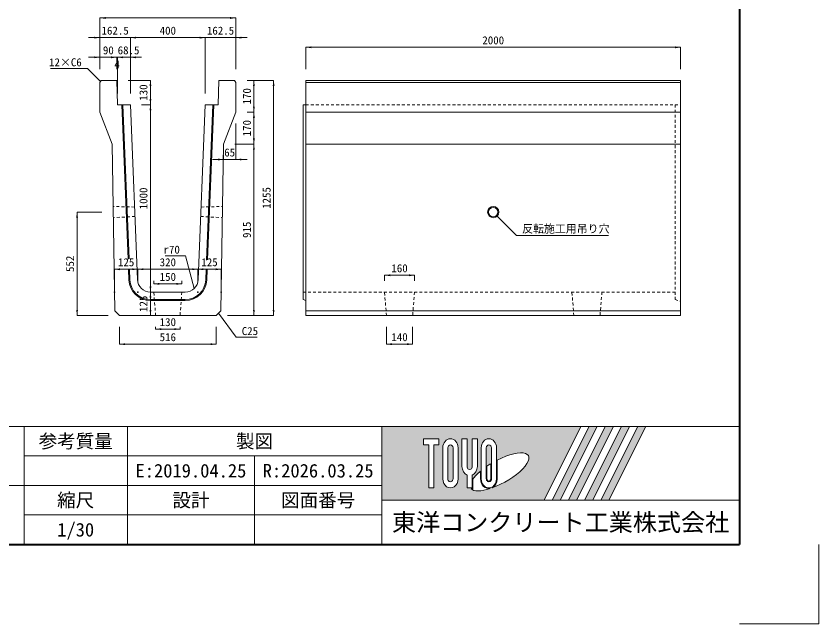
# Model space of a CAD drawing. Units: millimetres at full size. Extents: x -5540 to 13511, y -4102 to 22994.
# Drawn here: x -916 to 3368, y -4102 to -858 of the extents above; entities that cross this region are included whole.
import ezdxf
from ezdxf.enums import TextEntityAlignment as Align

# ---------------------------------------------------------------- set-up
doc = ezdxf.new("R2010")
doc.units = ezdxf.units.MM
doc.header["$LTSCALE"] = 40
doc.linetypes.add('USER1', pattern=[0.675, 0.375, -0.3])
for name, color, linetype, lineweight in [('(0-0)', 4, 'Continuous', 5), ('Defpoints_3', 7, 'Continuous', 13), ('図枠', 7, 'Continuous', 5), ('寸法線', 7, 'Continuous', 13), ('引出線', 4, 'Continuous', 13), ('本体', 2, 'Continuous', 13), ('補助線', 8, 'Continuous', 13)]:
    doc.layers.add(name, color=color, linetype=linetype, lineweight=lineweight)
doc.styles.add('ＭＳ ゴシック', font='')
doc.styles.get('ＭＳ ゴシック').set_extended_font_data('MS Gothic')

# ---------------------------------------------------------------- blocks, each defined once
blk = doc.blocks.new('filled_arrow')
at = {"color": 0, "linetype": 'Continuous', "lineweight": -2}
blk.add_solid([(7.5, 1.25), (0, 0), (7.5, -1.25)], dxfattribs=at)

msp = doc.modelspace()

# ---------------------------------------------------------------- hatches: boundary and pattern name
at = {"layer": '図枠'}
h = msp.add_hatch(color=256, dxfattribs=at)
h.paths.add_polyline_path([(1035.13, -3047.99), (1035.13, -3441.7), (1901.3, -3441.7), (2098.15, -3047.99)])
edge = h.paths.add_edge_path(flags=16)
edge.add_ellipse((1664.02, -3290.35), major_axis=(154.26, 86.34), ratio=0.3471473, start_angle=-144.31122, end_angle=72.1899, ccw=False)
edge.add_ellipse((1606.89, -3327.62), major_axis=(0, 52.49), ratio=0.8463542, start_angle=-160.70346, end_angle=-90)
edge.add_line((1651.32, -3327.62), (1651.32, -3227.56))
edge = h.paths.add_edge_path(flags=16)
edge.add_ellipse((1606.89, -3162.06), major_axis=(0, 48.46), ratio=0.8463542, start_angle=-90, end_angle=90, ccw=False)
edge.add_line((1647.91, -3162.06), (1647.91, -3327.62))
edge.add_ellipse((1606.89, -3327.62), major_axis=(0, 48.46), ratio=0.8463542, start_angle=90, end_angle=-90, ccw=False)
edge.add_line((1565.88, -3327.62), (1565.88, -3162.06))
edge = h.paths.add_edge_path(flags=16)
edge.add_line((1620.56, -3162.06), (1620.56, -3327.62))
edge.add_ellipse((1606.89, -3327.62), major_axis=(0, 16.15), ratio=0.8463542, start_angle=90, end_angle=-90, ccw=False)
edge.add_line((1593.22, -3327.62), (1593.22, -3162.06))
edge.add_ellipse((1606.89, -3162.06), major_axis=(0, 16.15), ratio=0.8463542, start_angle=-90, end_angle=90, ccw=False)
edge = h.paths.add_edge_path(flags=16)
edge.add_line((1617.15, -3246.69), (1617.15, -3327.62))
edge.add_ellipse((1606.89, -3327.62), major_axis=(0, 12.11), ratio=0.8463542, start_angle=90, end_angle=-90, ccw=False)
edge.add_line((1596.64, -3327.62), (1596.64, -3259.94))
edge.add_ellipse((1664.02, -3290.35), major_axis=(154.26, 86.34), ratio=0.3471473, start_angle=107.79174, end_angle=126.47132, ccw=False)
edge = h.paths.add_edge_path(flags=16)
edge.add_line((1545.38, -3113.61), (1545.38, -3262.01))
edge.add_ellipse((1504.37, -3262.01), major_axis=(0, 48.46), ratio=0.8463542, start_angle=-163.34117, end_angle=-90, ccw=False)
edge.add_line((1518.04, -3307.69), (1518.04, -3376.08))
edge.add_line((1518.04, -3376.08), (1490.69, -3376.08))
edge.add_line((1490.69, -3376.08), (1490.69, -3307.69))
edge.add_ellipse((1504.37, -3262.01), major_axis=(0, 48.46), ratio=0.8463542, start_angle=90, end_angle=163.34117, ccw=False)
edge.add_line((1463.35, -3262.01), (1463.35, -3113.61))
edge.add_line((1463.35, -3113.61), (1490.69, -3113.61))
edge.add_line((1490.69, -3113.61), (1490.69, -3262.01))
edge.add_ellipse((1504.37, -3262.01), major_axis=(0, 16.15), ratio=0.8463542, start_angle=90, end_angle=-90)
edge.add_line((1518.04, -3262.01), (1518.04, -3113.61))
edge.add_line((1518.04, -3113.61), (1545.38, -3113.61))
edge = h.paths.add_edge_path(flags=16)
edge.add_line((1562.47, -3285.84), (1562.47, -3327.62))
edge.add_ellipse((1606.89, -3327.62), major_axis=(0, 52.49), ratio=0.8463542, start_angle=90, end_angle=-171.54427)
edge.add_ellipse((1664.02, -3290.35), major_axis=(154.26, 86.34), ratio=0.3471473, start_angle=-178.64954, end_angle=-148.29244, ccw=False)
edge.add_line((1512.15, -3380.12), (1521.45, -3380.12))
edge.add_line((1521.45, -3380.12), (1521.45, -3328.93))
edge.add_ellipse((1664.02, -3290.35), major_axis=(154.26, 86.34), ratio=0.3471473, start_angle=148.21912, end_angle=165.90812, ccw=False)
edge = h.paths.add_edge_path(flags=16)
edge.add_ellipse((1401.84, -3162.06), major_axis=(0, 48.46), ratio=0.8463542, start_angle=-90, end_angle=90, ccw=False)
edge.add_line((1442.85, -3162.06), (1442.85, -3327.62))
edge.add_ellipse((1401.84, -3327.62), major_axis=(0, 48.46), ratio=0.8463542, start_angle=90, end_angle=-90, ccw=False)
edge.add_line((1360.83, -3327.62), (1360.83, -3162.06))
edge = h.paths.add_edge_path(flags=16)
edge.add_line((1415.51, -3162.06), (1415.51, -3327.62))
edge.add_ellipse((1401.84, -3327.62), major_axis=(0, 16.15), ratio=0.8463542, start_angle=90, end_angle=-90, ccw=False)
edge.add_line((1388.17, -3327.62), (1388.17, -3162.06))
edge.add_ellipse((1401.84, -3162.06), major_axis=(0, 16.15), ratio=0.8463542, start_angle=-90, end_angle=90, ccw=False)
h.paths.add_polyline_path([(1340.32, -3113.61), (1340.32, -3145.91), (1312.98, -3145.91), (1312.98, -3376.08), (1285.64, -3376.08), (1285.64, -3145.91), (1258.3, -3145.91), (1258.3, -3113.61)], flags=16)
for points in [[(1944.6, -3441.7), (1987.91, -3441.7), (2184.77, -3047.99), (2141.46, -3047.99)], [(2271.38, -3047.99), (2228.08, -3047.99), (2031.22, -3441.7), (2074.53, -3441.7)], [(2358, -3047.99), (2314.69, -3047.99), (2117.84, -3441.7), (2161.15, -3441.7)], [(2444.62, -3047.99), (2401.31, -3047.99), (2204.45, -3441.7), (2247.76, -3441.7)]]:
    msp.add_hatch(color=256, dxfattribs=at).paths.add_polyline_path(points)

# ---------------------------------------------------------------- linework, layer by layer
at = {"layer": '(0-0)'}
for p, q in [((-318.29, -2156.02), (-351.3, -1330.93)), ((-313.37, -2153.97), (-346.29, -1330.93)), ((100.57, -2160.85), (133.77, -1330.93)), ((105.67, -2158.64), (138.77, -1330.93)), ((-313.91, -2265.53), (-316.29, -2209.96)), ((-308.92, -2265.33), (-311.29, -2209.9)), ((96.39, -2265.33), (98.57, -2210.93)), ((101.39, -2265.53), (103.57, -2210.93)), ((-199.15, -2375.93), (-13.52, -2375.93)), ((-13.52, -2370.93), (-199, -2370.93))]:
    msp.add_line(p, q, dxfattribs=at)
for centre, radius, start, end in [((-199, -2260.93), 115, 182.29062, 270), ((-199, -2260.93), 110, 182.29077, 270), ((-13.52, -2260.93), 110, 270, 357.70923), ((-13.52, -2260.93), 115, 270, 357.70938)]:
    msp.add_arc(centre, radius, start, end, dxfattribs=at)
at = {"layer": 'Defpoints_3'}
for p in [(3368.23, -3677.93), (2944.03, -4102.13)]:
    msp.add_line(p, (3368.23, -4102.13), dxfattribs=at)
at = {"layer": '図枠', "lineweight": 40}
for p in [(2944.03, 8072.41), (-4691.57, -3677.93)]:
    msp.add_line(p, (2944.03, -3677.93), dxfattribs=at)
at = {"layer": '図枠', "lineweight": 13}
for p, q in [((2944.03, -3047.99), (-4691.57, -3047.99)), ((-873.77, -3677.93), (-873.77, -3047.99)), ((-322.31, -3677.93), (-322.31, -3047.99)), ((1035.13, -3677.93), (1035.13, -3047.99)), ((1035.13, -3205.47), (-873.77, -3205.47)), ((356.41, -3677.93), (356.41, -3205.47)), ((1035.13, -3362.96), (-4691.57, -3362.96)), ((1035.13, -3520.44), (-873.77, -3520.44))]:
    msp.add_line(p, q, dxfattribs=at)
at = {"layer": '図枠'}
for p, q in [((1035.13, -3047.99), (2098.15, -3047.99)), ((2098.15, -3047.99), (1901.3, -3441.7)), ((2141.46, -3047.99), (1944.6, -3441.7)), ((2184.77, -3047.99), (1987.91, -3441.7)), ((2228.08, -3047.99), (2031.22, -3441.7)), ((2271.38, -3047.99), (2074.53, -3441.7)), ((2314.69, -3047.99), (2117.84, -3441.7)), ((2141.46, -3047.99), (2184.77, -3047.99)), ((2358, -3047.99), (2161.15, -3441.7)), ((2401.31, -3047.99), (2204.45, -3441.7)), ((2228.08, -3047.99), (2271.38, -3047.99)), ((2444.62, -3047.99), (2247.76, -3441.7)), ((2314.69, -3047.99), (2358, -3047.99)), ((2401.31, -3047.99), (2444.62, -3047.99)), ((1258.3, -3113.61), (1258.3, -3145.91)), ((1258.3, -3113.61), (1340.32, -3113.61)), ((1340.32, -3113.61), (1340.32, -3145.91)), ((1463.35, -3113.61), (1490.69, -3113.61)), ((1463.35, -3262.01), (1463.35, -3113.61)), ((1490.69, -3113.61), (1490.69, -3262.01)), ((1518.04, -3113.61), (1545.38, -3113.61)), ((1518.04, -3262.01), (1518.04, -3113.61)), ((1545.38, -3113.61), (1545.38, -3262.01)), ((1285.64, -3145.91), (1258.3, -3145.91)), ((1285.64, -3145.91), (1285.64, -3376.08)), ((1312.98, -3145.91), (1312.98, -3376.08)), ((1340.32, -3145.91), (1312.98, -3145.91)), ((1360.83, -3162.06), (1360.83, -3327.62)), ((1388.17, -3327.62), (1388.17, -3162.06)), ((1415.51, -3162.06), (1415.51, -3327.62)), ((1442.85, -3327.62), (1442.85, -3162.06)), ((1565.88, -3162.06), (1565.88, -3327.62)), ((1593.22, -3327.62), (1593.22, -3162.06)), ((1620.56, -3162.06), (1620.56, -3327.62)), ((1647.91, -3327.62), (1647.91, -3162.06)), ((1617.15, -3246.69), (1617.15, -3327.62)), ((1651.32, -3327.62), (1651.32, -3227.56)), ((1562.47, -3285.84), (1562.47, -3327.62)), ((1596.64, -3327.62), (1596.64, -3259.94)), ((1490.69, -3307.69), (1490.69, -3376.08)), ((1518.04, -3307.69), (1518.04, -3376.08)), ((1521.45, -3328.93), (1521.45, -3380.12)), ((1312.98, -3376.08), (1285.64, -3376.08)), ((1518.04, -3376.08), (1490.69, -3376.08)), ((1512.15, -3380.12), (1521.45, -3380.12)), ((1035.13, -3441.7), (1901.3, -3441.7)), ((1944.6, -3441.7), (1987.91, -3441.7)), ((2031.22, -3441.7), (2074.53, -3441.7)), ((2117.84, -3441.7), (2161.15, -3441.7)), ((2204.45, -3441.7), (2247.76, -3441.7))]:
    msp.add_line(p, q, dxfattribs=at)
for centre, major_axis, ratio, start_param, end_param in [((1401.84, -3162.06), (0, 48.46), 0.846354, 4.712389, 7.8539816), ((1606.89, -3162.06), (0, 48.46), 0.846354, 4.712389, 7.8539816), ((1401.84, -3162.06), (0, 16.15), 0.846354, 4.712389, 7.8539816), ((1606.89, -3162.06), (0, 16.15), 0.846354, 4.712389, 7.8539816), ((1664.02, -3290.35), (154.26, 86.34), 0.347147, 4.2621853, 7.7429163), ((1664.02, -3290.35), (154.26, 86.34), 0.347147, 1.6817405, 1.8219833), ((1504.37, -3262.01), (0, 48.46), 0.846354, 1.5707963, 2.8017557), ((1504.37, -3262.01), (0, 16.15), 0.846354, 1.5707963, 4.712389), ((1504.37, -3262.01), (0, 48.46), 0.846354, 3.4814296, 4.712389), ((1664.02, -3290.35), (154.26, 86.34), 0.347147, 2.0815197, 2.5155126), ((1401.84, -3327.62), (0, 48.46), 0.846354, 1.5707963, 4.712389), ((1401.84, -3327.62), (0, 16.15), 0.846354, 1.5707963, 4.712389), ((1606.89, -3327.62), (0, 52.49), 0.846354, 1.5707963, 3.3154679), ((1606.89, -3327.62), (0, 48.46), 0.846354, 1.5707963, 4.712389), ((1606.89, -3327.62), (0, 16.15), 0.846354, 1.5707963, 4.712389), ((1606.89, -3327.62), (0, 12.11), 0.846354, 1.5707963, 4.712389), ((1606.89, -3327.62), (0, 52.49), 0.846354, 3.5338438, 4.712389), ((1664.02, -3290.35), (154.26, 86.34), 0.347147, 3.2093975, 4.2004451)]:
    msp.add_ellipse(centre, major_axis=major_axis, ratio=ratio, start_param=start_param, end_param=end_param, dxfattribs=at)
at = {"layer": '寸法線'}
for p, q in [((-468.76, -867.84), (256.24, -867.84)), ((-468.76, -1140.93), (-468.76, -867.84)), ((256.24, -1140.93), (256.24, -867.84)), ((-528.76, -972.84), (-246.26, -972.84)), ((-468.76, -1140.93), (-468.76, -972.84)), ((-306.26, -972.84), (93.74, -972.84)), ((-306.26, -1270.93), (-306.26, -972.84)), ((-306.26, -1270.93), (-306.26, -972.84)), ((33.74, -972.84), (316.24, -972.84)), ((93.74, -1270.93), (93.74, -972.84)), ((93.74, -1270.93), (93.74, -972.84)), ((256.24, -1140.93), (256.24, -972.84)), ((630.19, -1024.52), (2630.19, -1024.52)), ((630.19, -1140.93), (630.19, -1024.52)), ((2630.19, -1140.93), (2630.19, -1024.52)), ((-528.76, -1077.84), (-378.76, -1077.84)), ((-468.76, -1140.93), (-468.76, -1077.84)), ((-438.76, -1077.84), (-314.76, -1077.84)), ((-378.76, -1140.93), (-378.76, -1077.84)), ((-378.76, -1140.93), (-378.76, -1077.84)), ((-374.76, -1077.84), (-246.26, -1077.84)), ((-374.76, -1270.93), (-374.76, -1077.84)), ((-374.76, -1270.93), (-374.76, -1077.84)), ((-306.26, -1270.93), (-306.26, -1077.84)), ((-318.76, -1200.93), (-199.01, -1200.93)), ((-199.01, -1330.93), (-199.01, -1200.93)), ((316.24, -1200.93), (353.11, -1200.93)), ((316.24, -1200.93), (458.11, -1200.93)), ((353.11, -1370.93), (353.11, -1200.93)), ((458.11, -1200.93), (458.11, -2455.93)), ((-246.26, -1330.93), (-199.01, -1330.93)), ((-246.26, -1330.93), (-199.01, -1330.93)), ((-199.01, -2330.93), (-199.01, -1330.93)), ((316.24, -1370.93), (353.11, -1370.93)), ((316.24, -1370.93), (353.11, -1370.93)), ((353.11, -1540.93), (353.11, -1370.93)), ((256.24, -1430.93), (256.24, -1623.16)), ((251.24, -1540.93), (353.11, -1540.93)), ((251.24, -1540.93), (353.11, -1540.93)), ((353.11, -2455.93), (353.11, -1540.93)), ((131.24, -1623.16), (316.24, -1623.16)), ((191.24, -1600.93), (191.24, -1623.16)), ((-590.64, -2455.93), (-590.64, -1903.93)), ((-458.02, -1903.93), (-590.64, -1903.93)), ((-391.26, -2209.1), (-266.26, -2209.1)), ((-391.26, -2270.93), (-391.26, -2209.1)), ((-266.26, -2270.93), (-266.26, -2209.1)), ((-266.26, -2209.1), (53.74, -2209.1)), ((-266.26, -2270.93), (-266.26, -2209.1)), ((53.74, -2270.93), (53.74, -2209.1)), ((53.74, -2209.1), (178.74, -2209.1)), ((53.74, -2270.93), (53.74, -2209.1)), ((178.74, -2270.93), (178.74, -2209.1)), ((1050.19, -2241.16), (1210.19, -2241.16)), ((1050.19, -2270.93), (1050.19, -2241.16)), ((1210.19, -2270.93), (1210.19, -2241.16)), ((-181.26, -2287.16), (-181.26, -2270.93)), ((-181.26, -2287.16), (-31.26, -2287.16)), ((-31.26, -2287.16), (-31.26, -2270.93)), ((-199.01, -2330.93), (-139.01, -2330.93)), ((-199.01, -2455.93), (-199.01, -2330.93)), ((-166.26, -2330.93), (-199.01, -2330.93)), ((-424.26, -2455.93), (-590.64, -2455.93)), ((-166.26, -2455.93), (-199.01, -2455.93)), ((211.74, -2455.93), (353.11, -2455.93)), ((211.74, -2455.93), (458.11, -2455.93)), ((-364.26, -2515.93), (-364.26, -2608.91)), ((-171.26, -2515.93), (-171.26, -2528.54)), ((-41.26, -2515.93), (-41.26, -2528.54)), ((151.74, -2515.93), (151.74, -2608.91)), ((1060.19, -2515.93), (1060.19, -2608.91)), ((1200.19, -2515.93), (1200.19, -2608.91)), ((-171.26, -2528.54), (-41.26, -2528.54)), ((-364.26, -2608.91), (151.74, -2608.91)), ((1060.19, -2608.91), (1200.19, -2608.91))]:
    msp.add_line(p, q, dxfattribs=at)
at = {"layer": '引出線'}
for points in [[(-465.76, -1206.93), (-535.69, -1137), (-732.21, -1137)], [(1651.41, -1925.14), (1754.33, -2028.07), (2245.29, -2028.07)], [(34.98, -2311.41), (-12.12, -2136.88), (-121.39, -2136.88)], [(164.45, -2443.22), (258.27, -2571.59), (370.28, -2571.59)]]:
    msp.add_lwpolyline(points, dxfattribs=at)
at = {"layer": '本体'}
for p, q in [((-468.76, -1212.93), (-462.76, -1200.93)), ((-468.76, -1370.93), (-468.76, -1212.93)), ((-462.76, -1200.93), (-378.76, -1200.93)), ((-378.76, -1200.93), (-374.76, -1330.93)), ((166.24, -1200.93), (162.24, -1330.93)), ((250.24, -1200.93), (166.24, -1200.93)), ((256.24, -1212.93), (250.24, -1200.93)), ((256.24, -1370.93), (256.24, -1212.93)), ((630.19, -1200.93), (2630.19, -1200.93)), ((630.19, -1200.93), (630.19, -2455.93)), ((2630.19, -1200.93), (2630.19, -2455.93)), ((-403.76, -1540.93), (-468.76, -1370.93)), ((-374.76, -1330.93), (-306.26, -1330.93)), ((-268.95, -2263.73), (-306.26, -1330.93)), ((56.43, -2263.73), (93.74, -1330.93)), ((162.24, -1330.93), (93.74, -1330.93)), ((191.24, -1540.93), (256.24, -1370.93)), ((-403.76, -1540.93), (-389.68, -2430.51)), ((191.24, -1540.93), (177.16, -2430.51)), ((-13.52, -2330.93), (-199.01, -2330.93)), ((-364.26, -2455.93), (-389.68, -2430.51)), ((151.74, -2455.93), (177.16, -2430.51)), ((-364.26, -2455.93), (151.74, -2455.93)), ((630.19, -2455.93), (2630.19, -2455.93))]:
    msp.add_line(p, q, dxfattribs=at)
at = {"layer": '本体', "lineweight": 9}
for p, q in [((630.19, -1212.93), (2630.19, -1212.93)), ((615.19, -1330.93), (630.19, -1330.93)), ((615.19, -1330.93), (615.19, -2370.93)), ((630.19, -1370.93), (2630.19, -1370.93)), ((630.19, -1540.93), (2630.19, -1540.93)), ((615.19, -2370.93), (630.19, -2375.93)), ((630.19, -2430.51), (2630.19, -2430.51))]:
    msp.add_line(p, q, dxfattribs=at)
at = {"layer": '本体', "linetype": 'USER1', "lineweight": 9}
for p, q in [((630.19, -1330.93), (2600.19, -1330.93)), ((2600.19, -1330.93), (2630.19, -1330.93)), ((2600.19, -1330.93), (2600.19, -2370.93)), ((-284.41, -1877.13), (-398.49, -1873.93)), ((71.89, -1877.13), (185.97, -1873.93)), ((-282.41, -1927.1), (-397.54, -1933.93)), ((69.89, -1927.1), (185.02, -1933.93)), ((-171.26, -2455.93), (-181.26, -2330.93)), ((-31.26, -2330.93), (-41.26, -2455.93)), ((615.19, -2330.93), (2600.19, -2330.93)), ((1060.19, -2455.93), (1050.19, -2330.93)), ((1210.19, -2330.93), (1200.19, -2455.93)), ((2060.19, -2455.93), (2050.19, -2330.93)), ((2210.19, -2330.93), (2200.19, -2455.93)), ((2600.19, -2370.93), (2630.19, -2380.93))]:
    msp.add_line(p, q, dxfattribs=at)
at = {"layer": '本体', "lineweight": 5}
for radius in [30, 25]:
    msp.add_circle((1630.19, -1903.93), radius, dxfattribs=at)
at = {"layer": '本体'}
for centre, start, end in [((-199.01, -2260.93), 182.29066, 270), ((-13.52, -2260.93), 270, 357.70934)]:
    msp.add_arc(centre, 70, start, end, dxfattribs=at)
at = {"layer": '補助線'}
msp.add_line((1035.13, -3441.7), (2944.03, -3441.7), dxfattribs=at)
for centre in [(-391.26, -2330.93), (-266.26, -2330.93), (53.74, -2330.93), (178.74, -2330.93)]:
    msp.add_circle(centre, 2, dxfattribs=at)

# ---------------------------------------------------------------- block references
at = {"layer": '寸法線', "xscale": 4, "yscale": 4}
for p in [(-468.76, -867.84), (-306.26, -972.84), (-306.26, -972.84), (256.24, -972.84), (630.19, -1024.52), (-374.76, -1077.84), (-374.76, -1077.84), (-306.26, -1077.84), (256.24, -1623.16), (-391.26, -2209.1), (-266.26, -2209.1), (53.74, -2209.1), (1050.19, -2241.16), (-181.26, -2287.16), (-171.26, -2528.54), (-364.26, -2608.91), (1060.19, -2608.91)]:
    msp.add_blockref('filled_arrow', p, dxfattribs=at)
for p, rotation in [((256.24, -867.84), 180), ((-468.76, -972.84), 180), ((93.74, -972.84), 180), ((93.74, -972.84), 180), ((2630.19, -1024.52), 180), ((-468.76, -1077.84), 180), ((-378.76, -1077.84), 180), ((-378.76, -1077.84), 180), ((-199.01, -1200.93), 270), ((353.11, -1200.93), 270), ((458.11, -1200.93), 270), ((-199.01, -1330.93), 90), ((-199.01, -1330.93), 270), ((353.11, -1370.93), 90), ((353.11, -1370.93), 270), ((353.11, -1540.93), 90), ((353.11, -1540.93), 270), ((191.24, -1623.16), 180), ((-590.64, -1903.93), 270), ((-266.26, -2209.1), 180), ((53.74, -2209.1), 180), ((178.74, -2209.1), 180), ((1210.19, -2241.16), 180), ((-199.01, -2330.93), 90), ((-31.26, -2287.16), 180), ((-199.01, -2330.93), 270), ((-590.64, -2455.93), 90), ((-199.01, -2455.93), 90), ((353.11, -2455.93), 90), ((458.11, -2455.93), 90), ((-41.26, -2528.54), 180), ((151.74, -2608.91), 180), ((1200.19, -2608.91), 180)]:
    msp.add_blockref('filled_arrow', p, dxfattribs=dict(at, rotation=rotation))
at = {"layer": '引出線', "xscale": 0.133, "yscale": 0.133}
for p, rotation in [((-465.76, -1206.93), 135), ((1651.41, -1925.14), 315), ((34.98, -2311.41), 105.1), ((164.45, -2443.22), 306.2)]:
    msp.add_blockref('filled_arrow', p, dxfattribs=dict(at, rotation=rotation))

# ---------------------------------------------------------------- texts
at = {"layer": '図枠', "style": 'ＭＳ ゴシック'}
for s, height, p in [('参考質量', 72.49, (-598.04, -3126.73)), ('製図', 72.49, (356.41, -3126.73)), ('E:2019.04.25', 72.49, (17.05, -3284.22)), ('R:2026.03.25', 72.49, (695.77, -3284.22)), ('縮尺', 72.49, (-598.04, -3441.7)), ('設計', 72.49, (17.05, -3441.7)), ('図面番号', 72.49, (695.77, -3441.7)), ('東洋コンクリート工業株式会社', 94.24, (1989.58, -3559.81)), ('1/30', 72.49, (-598.04, -3599.18))]:
    msp.add_text(s, height=height, dxfattribs=at).set_placement(p, align=Align.MIDDLE_CENTER)
at = {"layer": '寸法線', "style": 'ＭＳ ゴシック'}
for s, p in [('162.5', (-387.51, -935.34)), ('400', (-106.26, -935.34)), ('162.5', (174.99, -935.34)), ('2000', (1630.19, -987.02)), ('90', (-423.76, -1040.34)), ('68.5', (-315.77, -1040.34)), ('4', (-376.76, -1115.34)), ('65', (223.74, -1585.66)), ('125', (-328.76, -2171.6)), ('320', (-106.26, -2171.6)), ('125', (116.24, -2171.6)), ('160', (1130.19, -2203.66)), ('150', (-106.26, -2249.66)), ('130', (-106.26, -2491.04)), ('516', (-106.26, -2571.41)), ('140', (1130.19, -2571.41))]:
    msp.add_text(s, height=42.72, dxfattribs=at).set_placement(p, align=Align.MIDDLE_CENTER)
for s, p in [('130', (-236.51, -1265.93)), ('170', (315.61, -1285.93)), ('170', (315.61, -1455.93)), ('1000', (-236.51, -1830.93)), ('1255', (420.61, -1828.43)), ('915', (315.61, -1998.43)), ('552', (-628.14, -2179.93)), ('125', (-236.51, -2393.43))]:
    msp.add_text(s, height=42.72, rotation=90, dxfattribs=at).set_placement(p, align=Align.MIDDLE_CENTER)
at = {"layer": '引出線', "style": 'ＭＳ ゴシック'}
for s, p in [('12×C6', (-565.69, -1083)), ('r70', (-42.12, -2082.88))]:
    msp.add_text(s, height=42.72, dxfattribs=at).set_placement(p, align=Align.TOP_RIGHT)
for s, p in [('反転施工用吊り穴', (1784.33, -1971.32)), ('C25', (288.27, -2517.59))]:
    msp.add_text(s, height=42.72, dxfattribs=at).set_placement(p, align=Align.TOP_LEFT)

doc.saveas('drawing.dxf')
